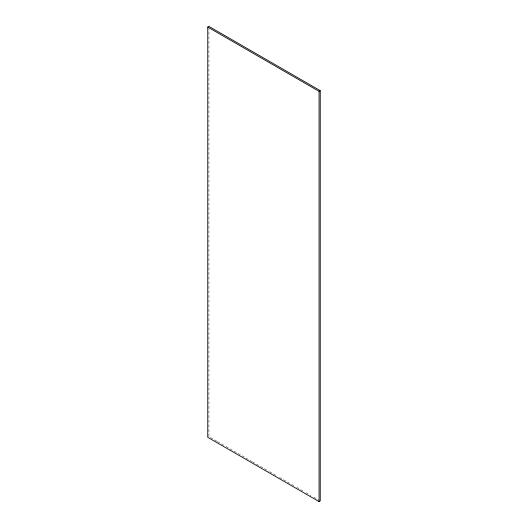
<?xml version="1.0" encoding="UTF-8"?>
<svg xmlns="http://www.w3.org/2000/svg" width="528" height="528" viewBox="0 0 528 528"><rect width="100%" height="100%" fill="white"/><g stroke="black" fill="none" stroke-linecap="round" stroke-linejoin="round"><path stroke-width="0.4" stroke-dasharray="2.64 1.98" d="M216.784 441.177L208.93 436.643L208.93 28.868M217.496 441.586L225.344 446.12M226.057 446.536L251.75 461.366M252.463 461.776L268.871 471.253M269.59 471.662L276.725 475.787M279.576 477.431L293.852 485.674M296.703 487.318L303.125 491.027M305.983 492.677L310.979 495.561M313.83 497.211L319.539 500.504"/><path stroke-width="0.79" d="M207.748 27.086L208.93 26.4L320.252 90.671L320.252 500.914L319.07 501.6L207.748 437.329L207.748 27.086L319.07 91.357L320.252 90.671M319.07 91.357L319.07 501.6"/></g></svg>
